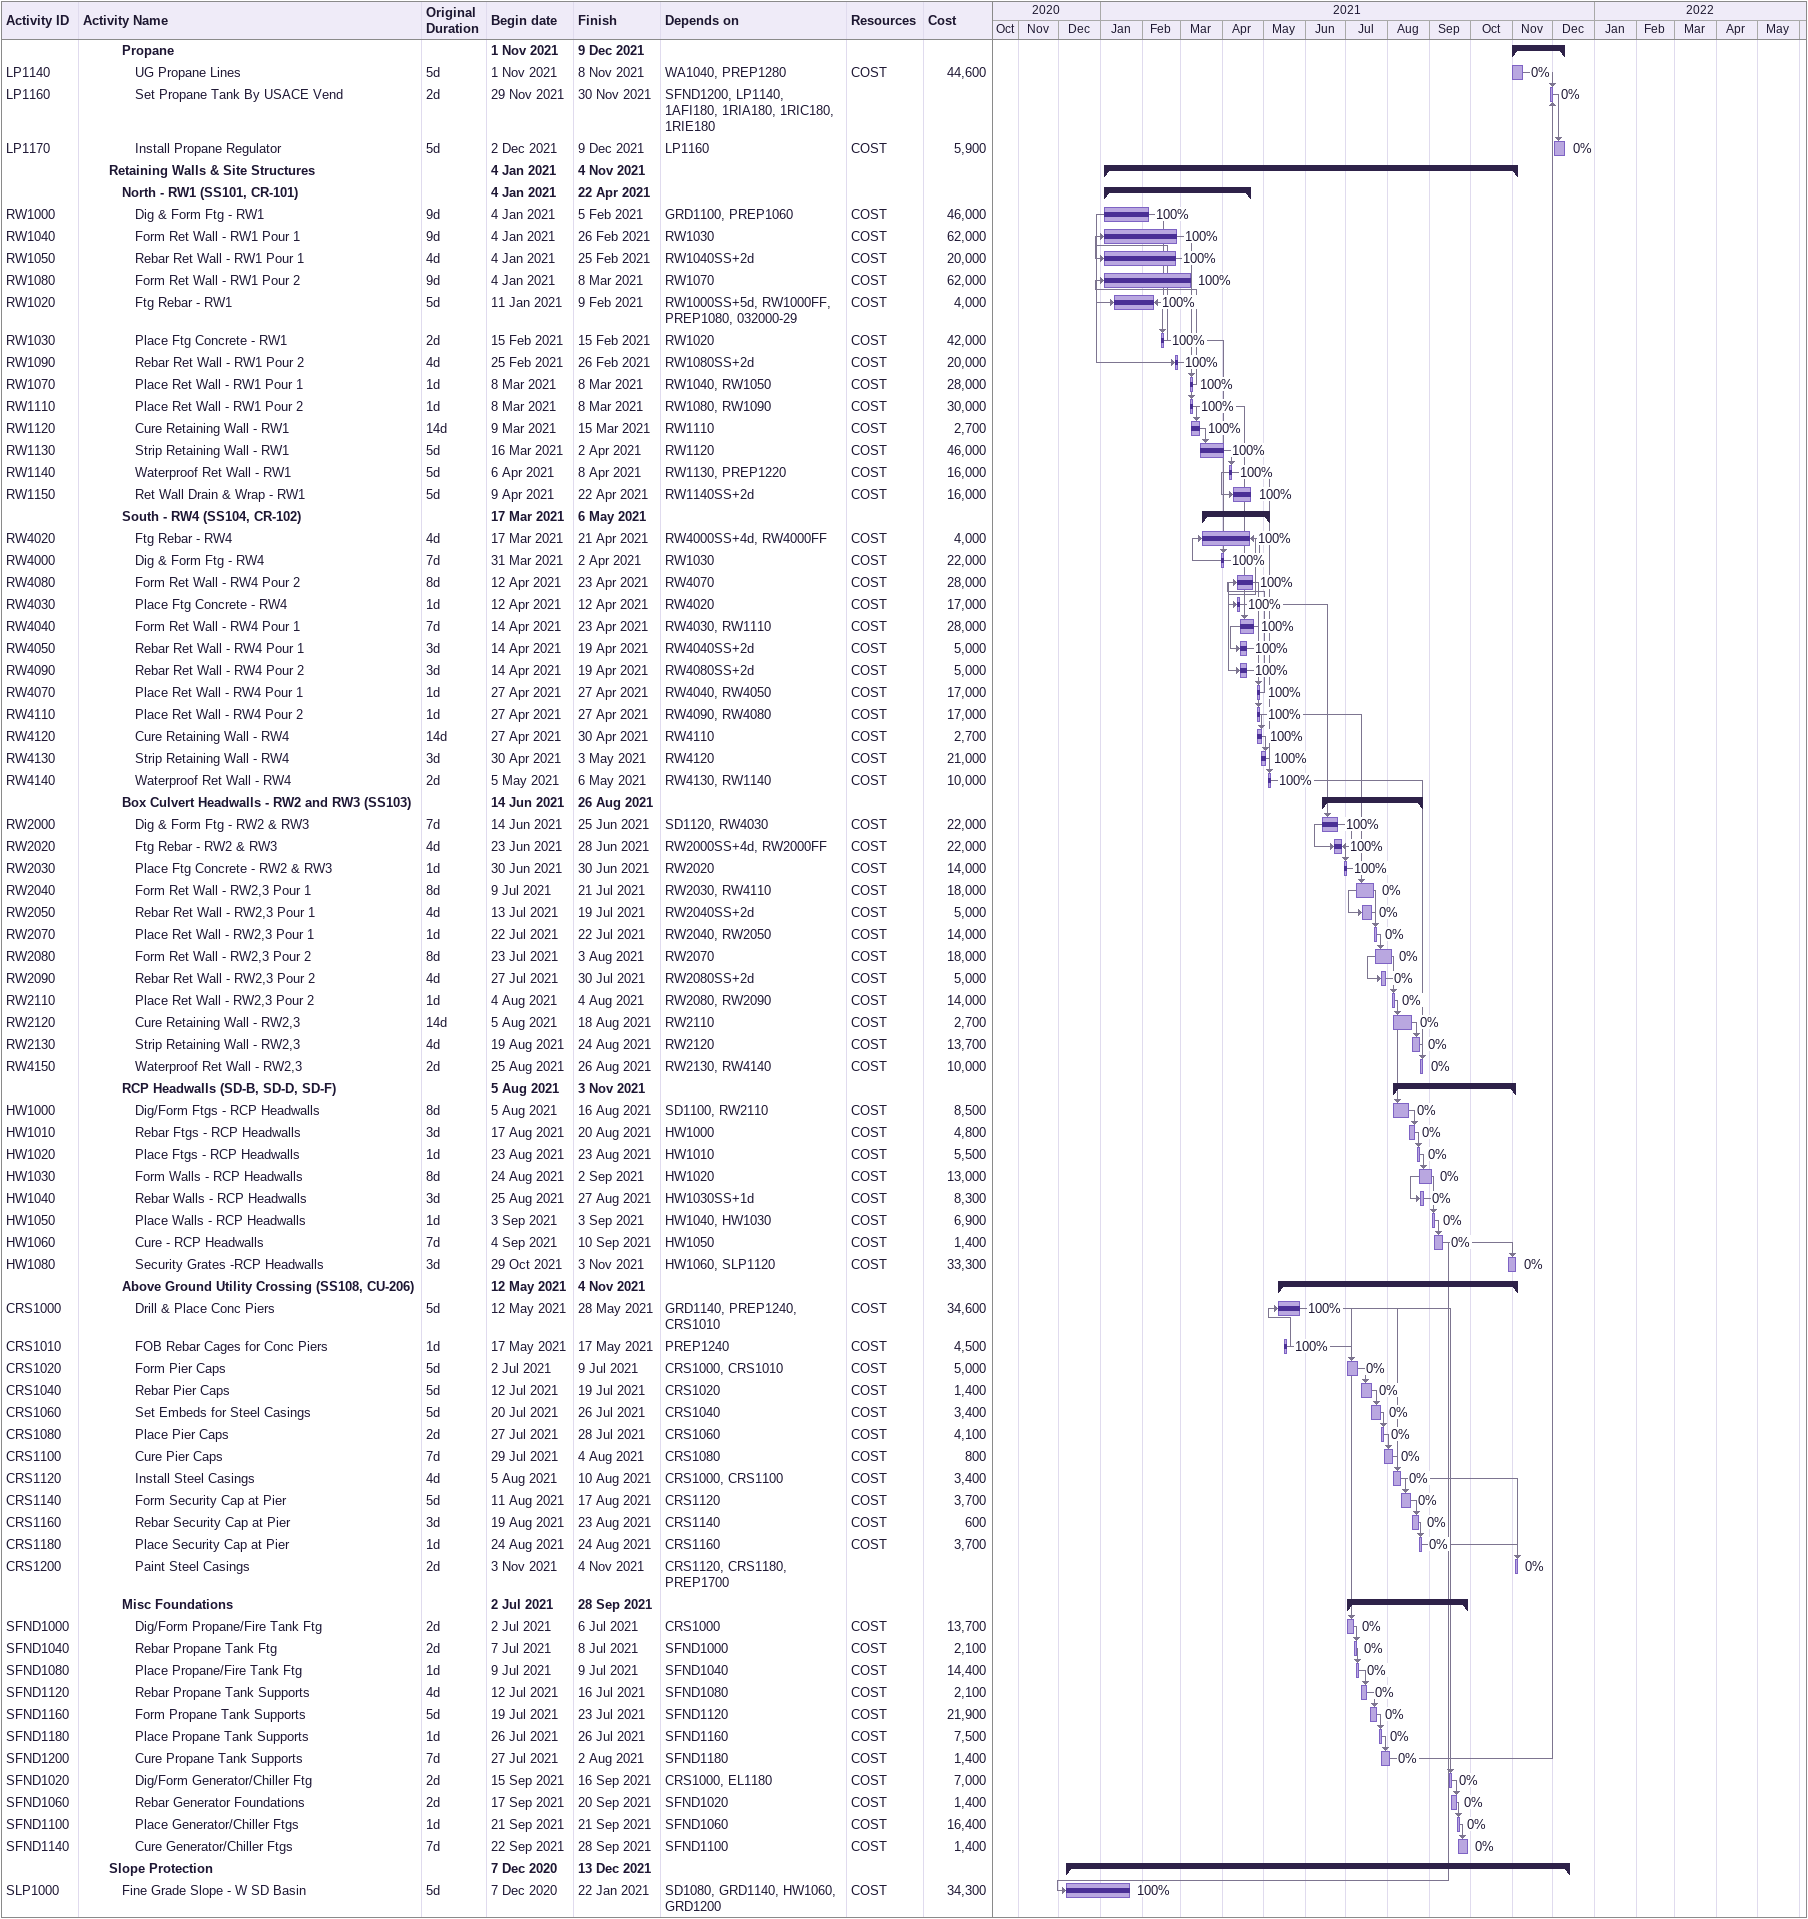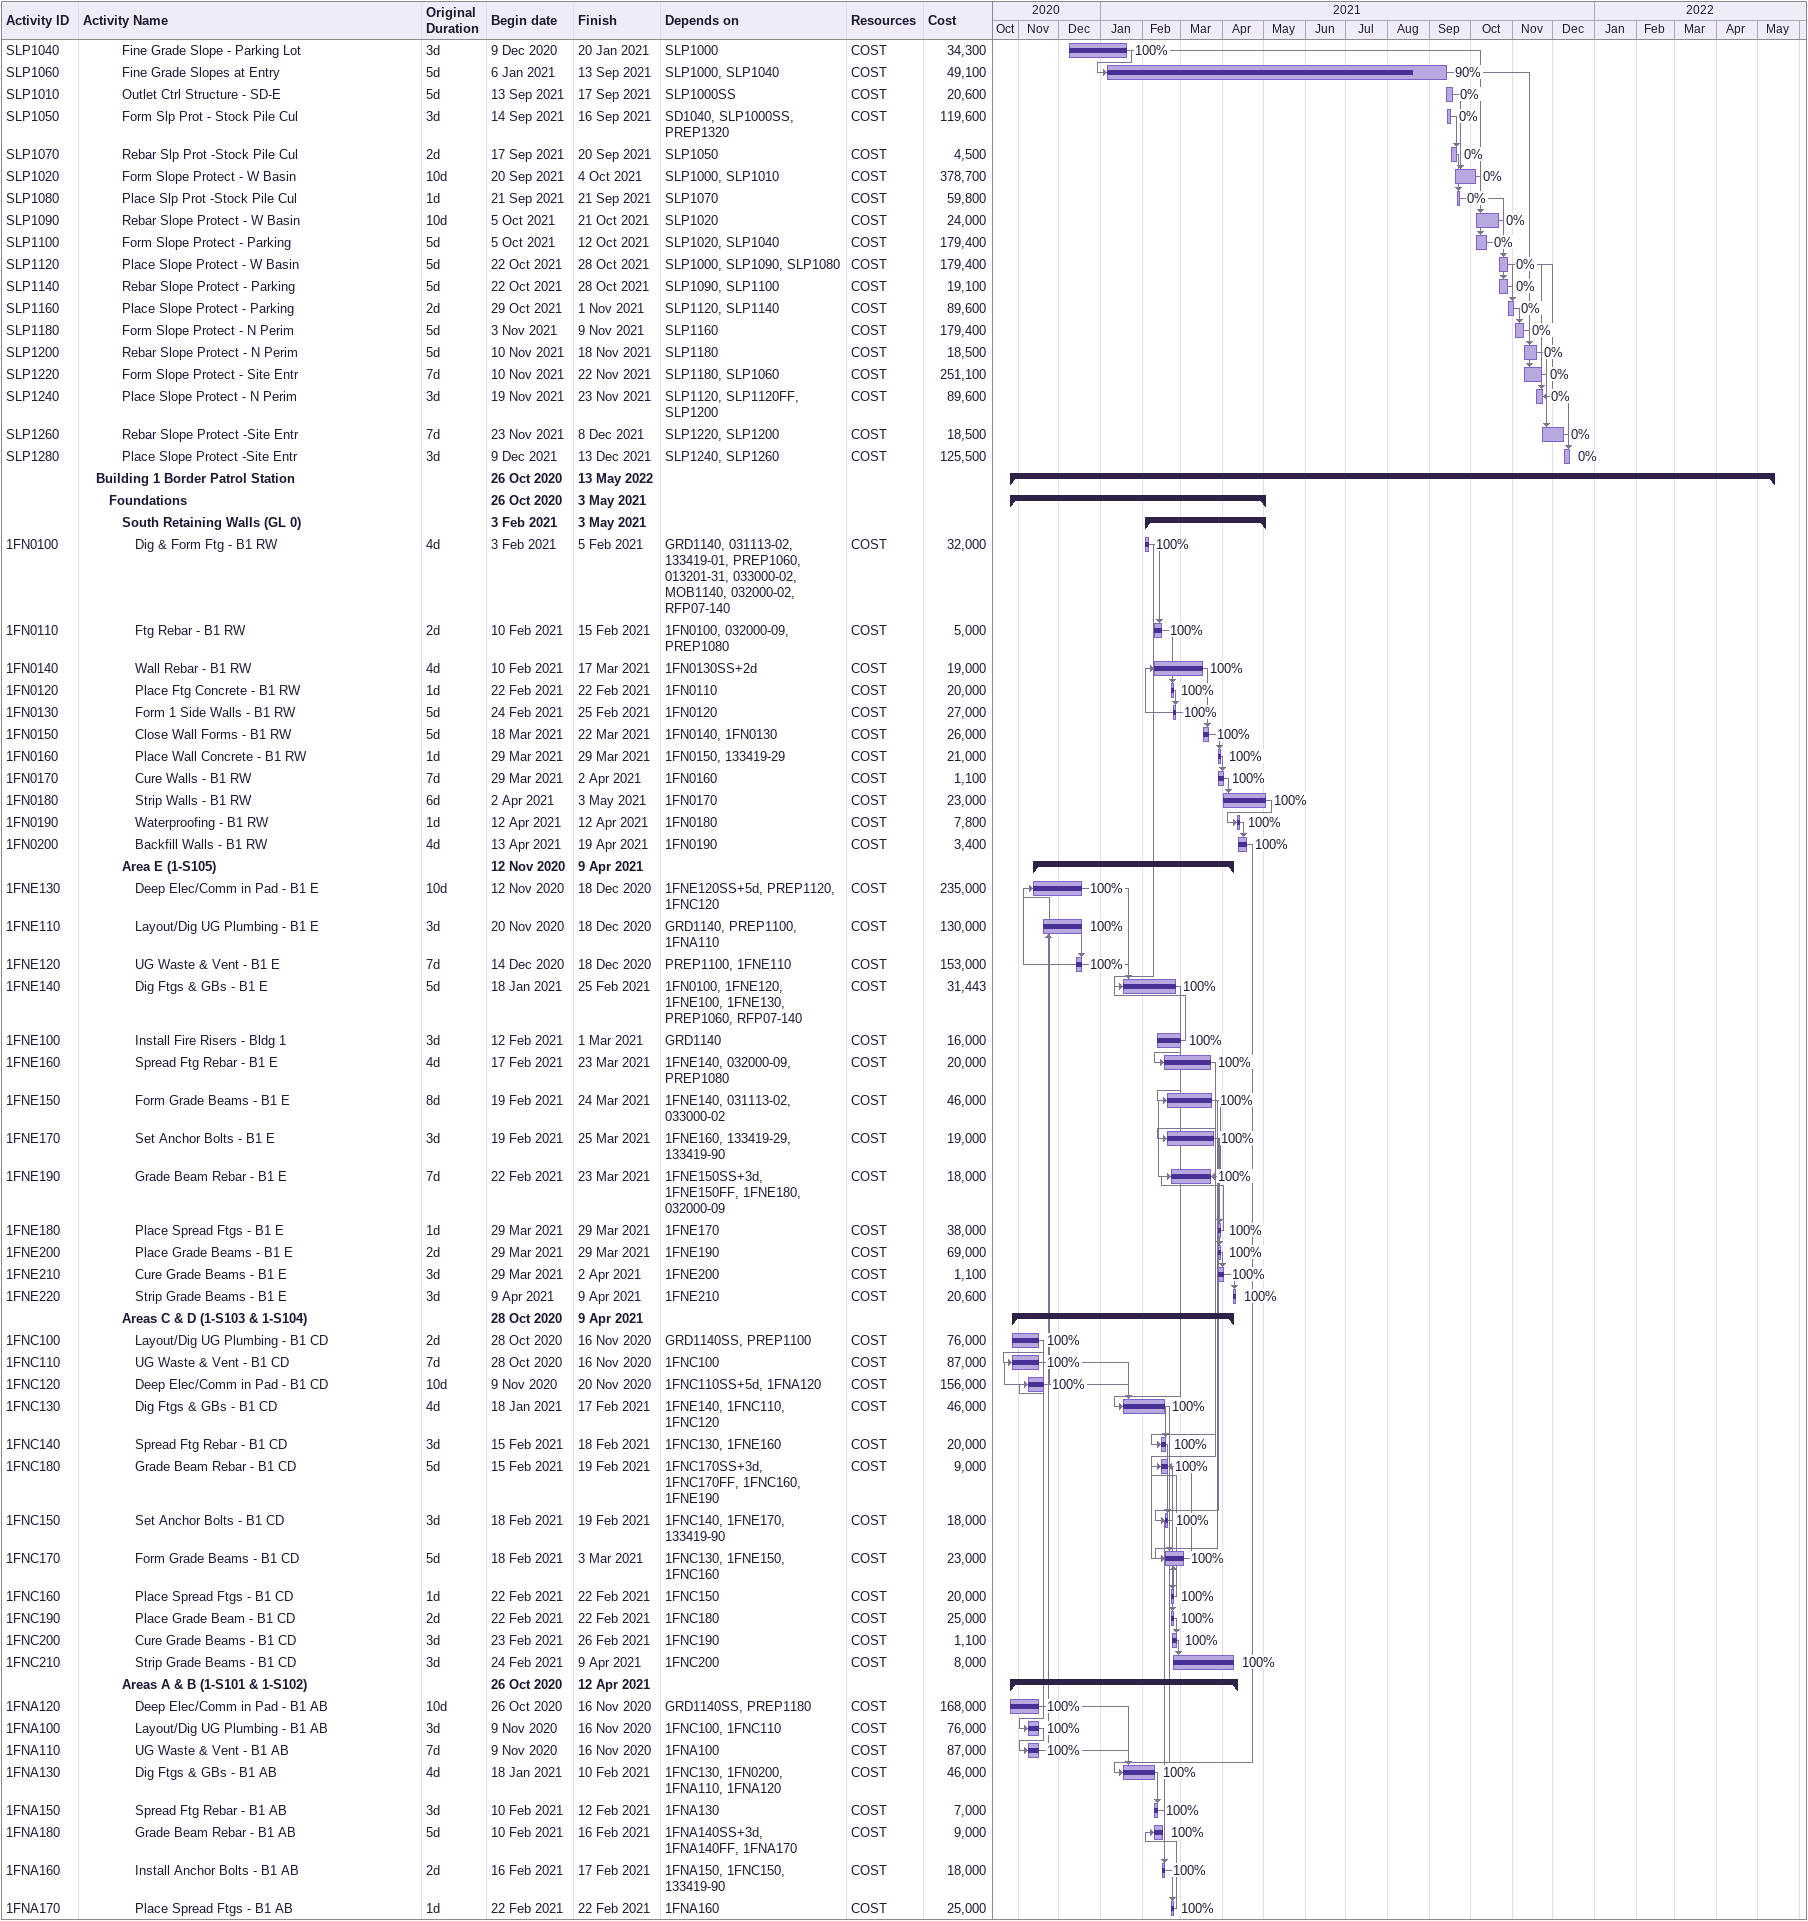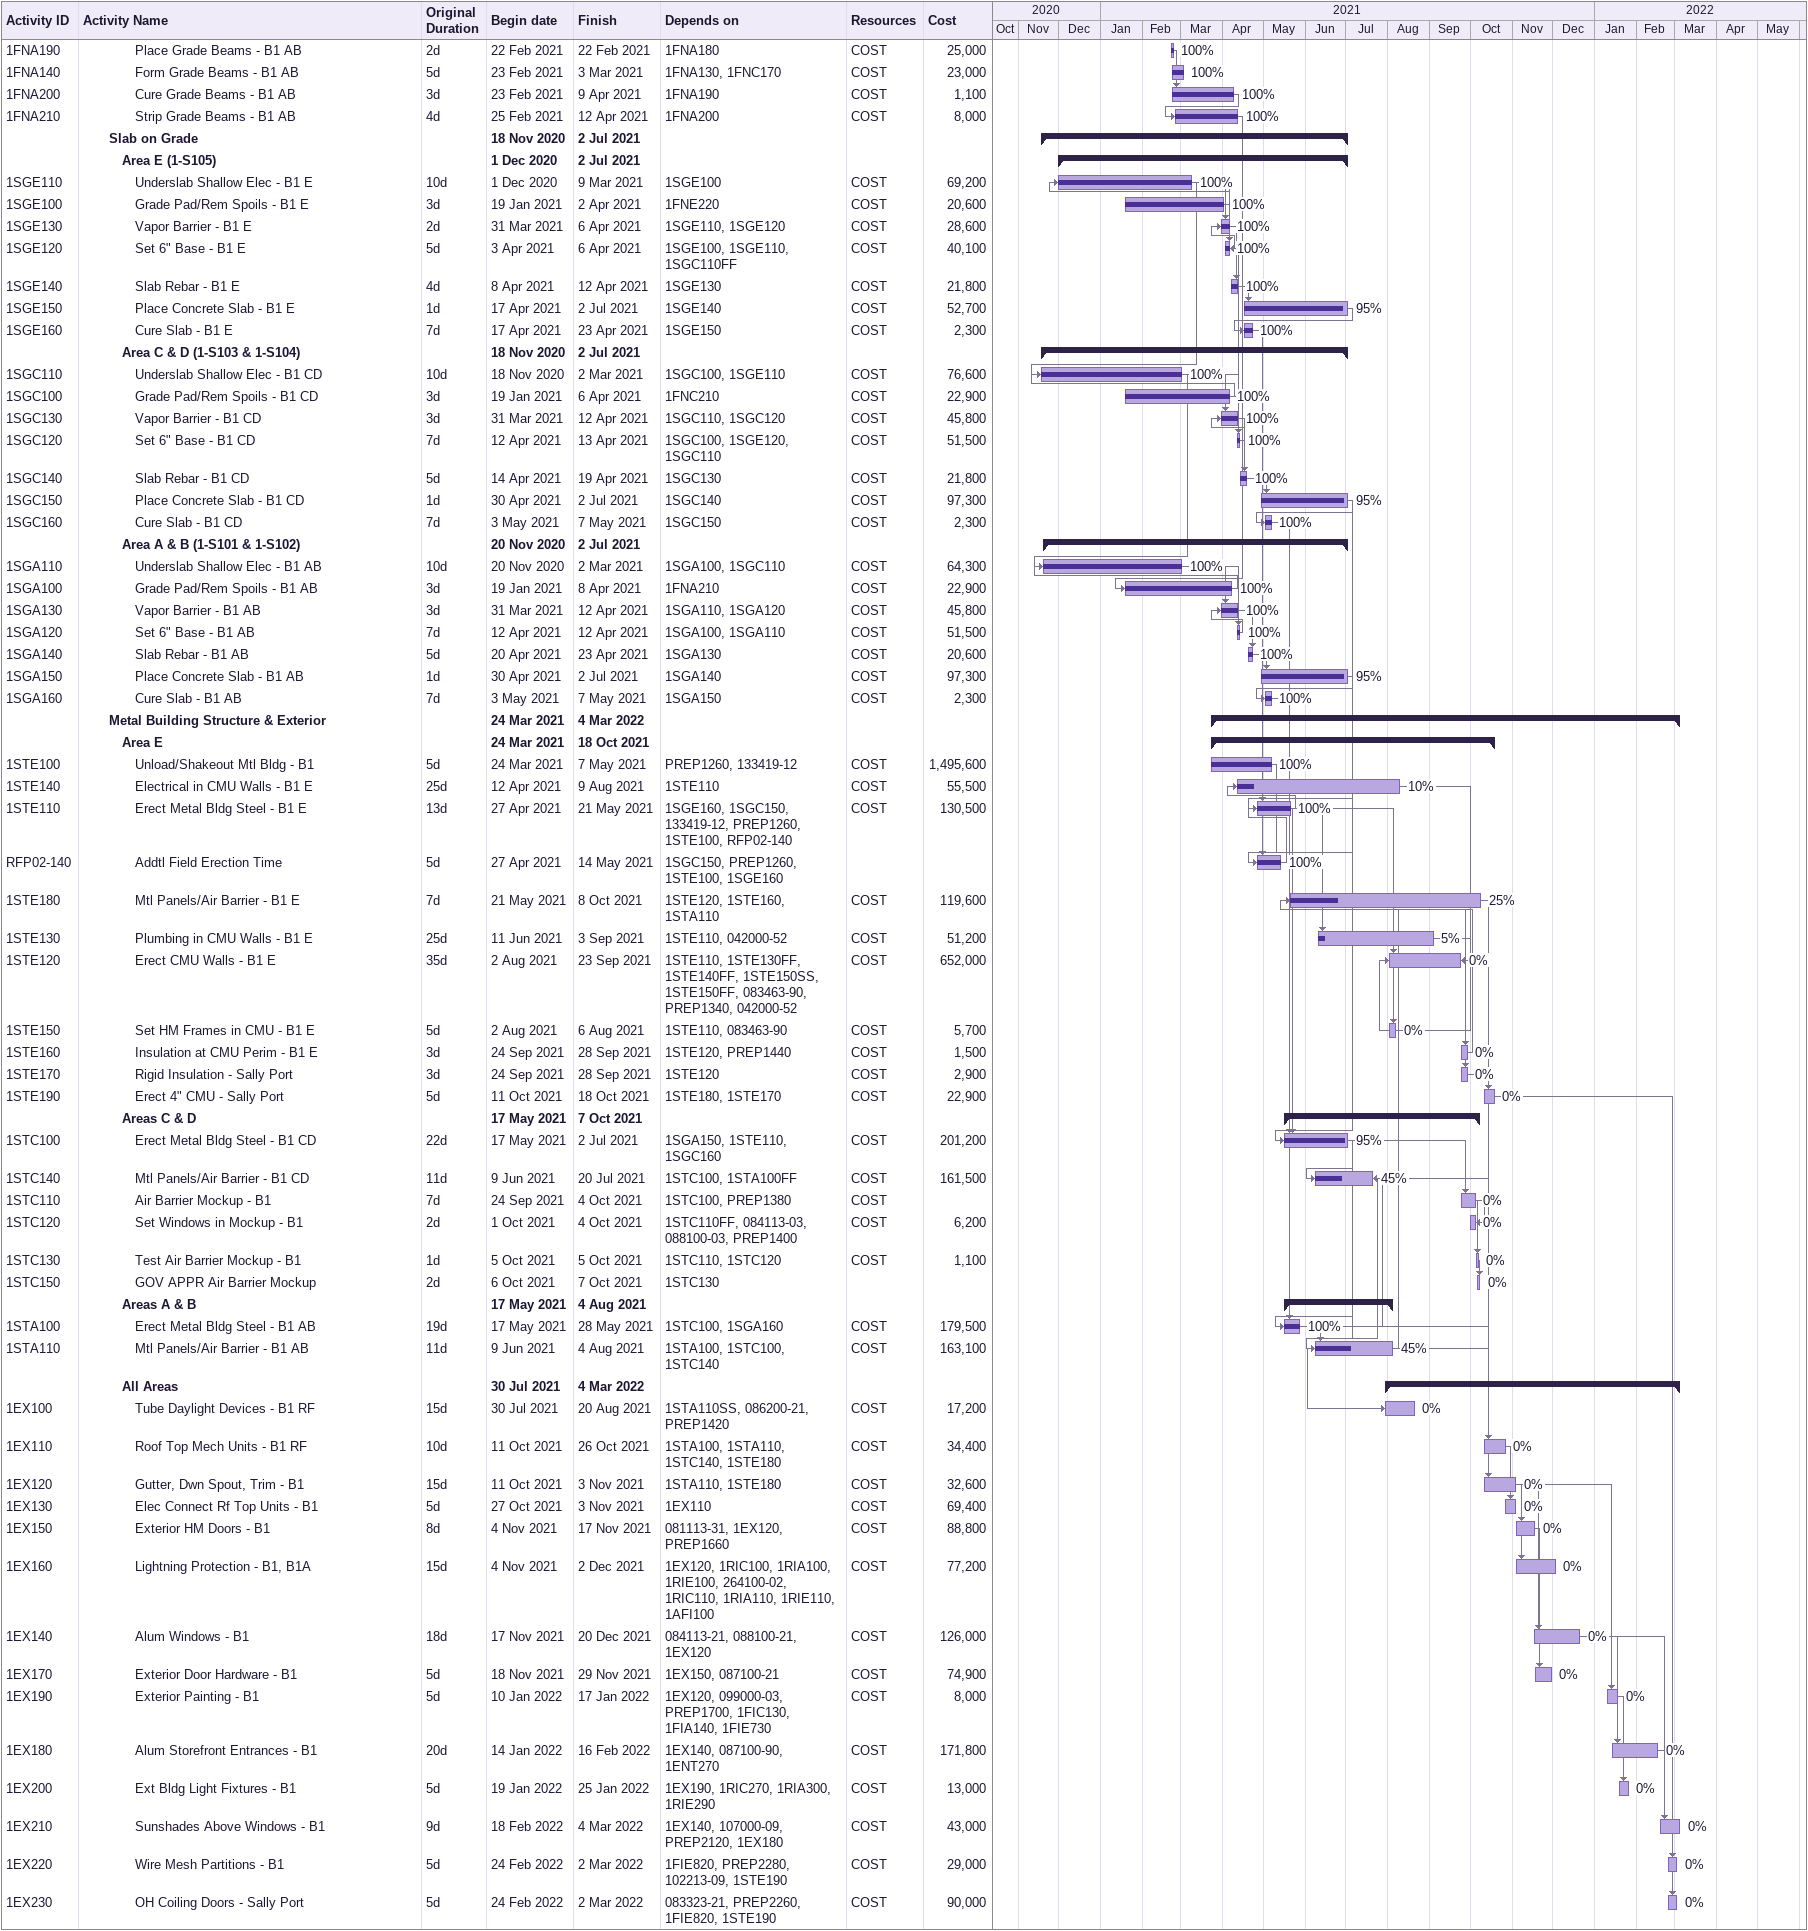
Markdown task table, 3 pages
| ID | Level | Task | Original duration | Start | Finish | Predecessors | Resources | % complete | Cost |
|---|---|---|---|---|---|---|---|---|---|
|  | 4 | **Propane** |  | 2021-11-01 | 2021-12-09 |  |  |  |  |
| LP1140 | 5 | UG Propane Lines | 5d | 2021-11-01 | 2021-11-08 | WA1040, PREP1280 | COST | 0 | 44600 |
| LP1160 | 5 | Set Propane Tank By USACE Vend | 2d | 2021-11-29 | 2021-11-30 | SFND1200, LP1140, 1AFI180, 1RIA180, 1RIC180, 1RIE180 |  | 0 |  |
| LP1170 | 5 | Install Propane Regulator | 5d | 2021-12-02 | 2021-12-09 | LP1160 | COST | 0 | 5900 |
|  | 3 | **Retaining Walls & Site Structures** |  | 2021-01-04 | 2021-11-04 |  |  |  |  |
|  | 4 | **North - RW1 (SS101, CR-101)** |  | 2021-01-04 | 2021-04-22 |  |  |  |  |
| RW1000 | 5 | Dig & Form Ftg - RW1 | 9d | 2021-01-04 | 2021-02-05 | GRD1100, PREP1060 | COST | 100 | 46000 |
| RW1040 | 5 | Form Ret Wall - RW1 Pour 1 | 9d | 2021-01-04 | 2021-02-26 | RW1030 | COST | 100 | 62000 |
| RW1050 | 5 | Rebar Ret Wall - RW1 Pour 1 | 4d | 2021-01-04 | 2021-02-25 | RW1040SS+2d | COST | 100 | 20000 |
| RW1080 | 5 | Form Ret Wall - RW1 Pour 2 | 9d | 2021-01-04 | 2021-03-08 | RW1070 | COST | 100 | 62000 |
| RW1020 | 5 | Ftg Rebar - RW1 | 5d | 2021-01-11 | 2021-02-09 | RW1000SS+5d, RW1000FF, PREP1080, 032000-29 | COST | 100 | 4000 |
| RW1030 | 5 | Place Ftg Concrete - RW1 | 2d | 2021-02-15 | 2021-02-15 | RW1020 | COST | 100 | 42000 |
| RW1090 | 5 | Rebar Ret Wall - RW1 Pour 2 | 4d | 2021-02-25 | 2021-02-26 | RW1080SS+2d | COST | 100 | 20000 |
| RW1070 | 5 | Place Ret Wall - RW1 Pour 1 | 1d | 2021-03-08 | 2021-03-08 | RW1040, RW1050 | COST | 100 | 28000 |
| RW1110 | 5 | Place Ret Wall - RW1 Pour 2 | 1d | 2021-03-08 | 2021-03-08 | RW1080, RW1090 | COST | 100 | 30000 |
| RW1120 | 5 | Cure Retaining Wall - RW1 | 14d | 2021-03-09 | 2021-03-15 | RW1110 | COST | 100 | 2700 |
| RW1130 | 5 | Strip Retaining Wall - RW1 | 5d | 2021-03-16 | 2021-04-02 | RW1120 | COST | 100 | 46000 |
| RW1140 | 5 | Waterproof Ret Wall - RW1 | 5d | 2021-04-06 | 2021-04-08 | RW1130, PREP1220 | COST | 100 | 16000 |
| RW1150 | 5 | Ret Wall Drain & Wrap - RW1 | 5d | 2021-04-09 | 2021-04-22 | RW1140SS+2d | COST | 100 | 16000 |
|  | 4 | **South - RW4 (SS104, CR-102)** |  | 2021-03-17 | 2021-05-06 |  |  |  |  |
| RW4020 | 5 | Ftg Rebar - RW4 | 4d | 2021-03-17 | 2021-04-21 | RW4000SS+4d, RW4000FF | COST | 100 | 4000 |
| RW4000 | 5 | Dig & Form Ftg - RW4 | 7d | 2021-03-31 | 2021-04-02 | RW1030 | COST | 100 | 22000 |
| RW4080 | 5 | Form Ret Wall - RW4 Pour 2 | 8d | 2021-04-12 | 2021-04-23 | RW4070 | COST | 100 | 28000 |
| RW4030 | 5 | Place Ftg Concrete - RW4 | 1d | 2021-04-12 | 2021-04-12 | RW4020 | COST | 100 | 17000 |
| RW4040 | 5 | Form Ret Wall - RW4 Pour 1 | 7d | 2021-04-14 | 2021-04-23 | RW4030, RW1110 | COST | 100 | 28000 |
| RW4050 | 5 | Rebar Ret Wall - RW4 Pour 1 | 3d | 2021-04-14 | 2021-04-19 | RW4040SS+2d | COST | 100 | 5000 |
| RW4090 | 5 | Rebar Ret Wall - RW4 Pour 2 | 3d | 2021-04-14 | 2021-04-19 | RW4080SS+2d | COST | 100 | 5000 |
| RW4070 | 5 | Place Ret Wall - RW4 Pour 1 | 1d | 2021-04-27 | 2021-04-27 | RW4040, RW4050 | COST | 100 | 17000 |
| RW4110 | 5 | Place Ret Wall - RW4 Pour 2 | 1d | 2021-04-27 | 2021-04-27 | RW4090, RW4080 | COST | 100 | 17000 |
| RW4120 | 5 | Cure Retaining Wall - RW4 | 14d | 2021-04-27 | 2021-04-30 | RW4110 | COST | 100 | 2700 |
| RW4130 | 5 | Strip Retaining Wall - RW4 | 3d | 2021-04-30 | 2021-05-03 | RW4120 | COST | 100 | 21000 |
| RW4140 | 5 | Waterproof Ret Wall - RW4 | 2d | 2021-05-05 | 2021-05-06 | RW4130, RW1140 | COST | 100 | 10000 |
|  | 4 | **Box Culvert Headwalls - RW2 and RW3 (SS103)** |  | 2021-06-14 | 2021-08-26 |  |  |  |  |
| RW2000 | 5 | Dig & Form Ftg - RW2 & RW3 | 7d | 2021-06-14 | 2021-06-25 | SD1120, RW4030 | COST | 100 | 22000 |
| RW2020 | 5 | Ftg Rebar - RW2 & RW3 | 4d | 2021-06-23 | 2021-06-28 | RW2000SS+4d, RW2000FF | COST | 100 | 22000 |
| RW2030 | 5 | Place Ftg Concrete - RW2 & RW3 | 1d | 2021-06-30 | 2021-06-30 | RW2020 | COST | 100 | 14000 |
| RW2040 | 5 | Form Ret Wall - RW2,3 Pour 1 | 8d | 2021-07-09 | 2021-07-21 | RW2030, RW4110 | COST | 0 | 18000 |
| RW2050 | 5 | Rebar Ret Wall - RW2,3 Pour 1 | 4d | 2021-07-13 | 2021-07-19 | RW2040SS+2d | COST | 0 | 5000 |
| RW2070 | 5 | Place Ret Wall - RW2,3 Pour 1 | 1d | 2021-07-22 | 2021-07-22 | RW2040, RW2050 | COST | 0 | 14000 |
| RW2080 | 5 | Form Ret Wall - RW2,3 Pour 2 | 8d | 2021-07-23 | 2021-08-03 | RW2070 | COST | 0 | 18000 |
| RW2090 | 5 | Rebar Ret Wall - RW2,3 Pour 2 | 4d | 2021-07-27 | 2021-07-30 | RW2080SS+2d | COST | 0 | 5000 |
| RW2110 | 5 | Place Ret Wall - RW2,3 Pour 2 | 1d | 2021-08-04 | 2021-08-04 | RW2080, RW2090 | COST | 0 | 14000 |
| RW2120 | 5 | Cure Retaining Wall - RW2,3 | 14d | 2021-08-05 | 2021-08-18 | RW2110 | COST | 0 | 2700 |
| RW2130 | 5 | Strip Retaining Wall - RW2,3 | 4d | 2021-08-19 | 2021-08-24 | RW2120 | COST | 0 | 13700 |
| RW4150 | 5 | Waterproof Ret Wall - RW2,3 | 2d | 2021-08-25 | 2021-08-26 | RW2130, RW4140 | COST | 0 | 10000 |
|  | 4 | **RCP Headwalls (SD-B, SD-D, SD-F)** |  | 2021-08-05 | 2021-11-03 |  |  |  |  |
| HW1000 | 5 | Dig/Form Ftgs - RCP Headwalls | 8d | 2021-08-05 | 2021-08-16 | SD1100, RW2110 | COST | 0 | 8500 |
| HW1010 | 5 | Rebar Ftgs - RCP Headwalls | 3d | 2021-08-17 | 2021-08-20 | HW1000 | COST | 0 | 4800 |
| HW1020 | 5 | Place Ftgs - RCP Headwalls | 1d | 2021-08-23 | 2021-08-23 | HW1010 | COST | 0 | 5500 |
| HW1030 | 5 | Form Walls - RCP Headwalls | 8d | 2021-08-24 | 2021-09-02 | HW1020 | COST | 0 | 13000 |
| HW1040 | 5 | Rebar Walls - RCP Headwalls | 3d | 2021-08-25 | 2021-08-27 | HW1030SS+1d | COST | 0 | 8300 |
| HW1050 | 5 | Place Walls - RCP Headwalls | 1d | 2021-09-03 | 2021-09-03 | HW1040, HW1030 | COST | 0 | 6900 |
| HW1060 | 5 | Cure - RCP Headwalls | 7d | 2021-09-04 | 2021-09-10 | HW1050 | COST | 0 | 1400 |
| HW1080 | 5 | Security Grates -RCP Headwalls | 3d | 2021-10-29 | 2021-11-03 | HW1060, SLP1120 | COST | 0 | 33300 |
|  | 4 | **Above Ground Utility Crossing (SS108, CU-206)** |  | 2021-05-12 | 2021-11-04 |  |  |  |  |
| CRS1000 | 5 | Drill & Place Conc Piers | 5d | 2021-05-12 | 2021-05-28 | GRD1140, PREP1240, CRS1010 | COST | 100 | 34600 |
| CRS1010 | 5 | FOB Rebar Cages for Conc Piers | 1d | 2021-05-17 | 2021-05-17 | PREP1240 | COST | 100 | 4500 |
| CRS1020 | 5 | Form Pier Caps | 5d | 2021-07-02 | 2021-07-09 | CRS1000, CRS1010 | COST | 0 | 5000 |
| CRS1040 | 5 | Rebar Pier Caps | 5d | 2021-07-12 | 2021-07-19 | CRS1020 | COST | 0 | 1400 |
| CRS1060 | 5 | Set Embeds for Steel Casings | 5d | 2021-07-20 | 2021-07-26 | CRS1040 | COST | 0 | 3400 |
| CRS1080 | 5 | Place Pier Caps | 2d | 2021-07-27 | 2021-07-28 | CRS1060 | COST | 0 | 4100 |
| CRS1100 | 5 | Cure Pier Caps | 7d | 2021-07-29 | 2021-08-04 | CRS1080 | COST | 0 | 800 |
| CRS1120 | 5 | Install Steel Casings | 4d | 2021-08-05 | 2021-08-10 | CRS1000, CRS1100 | COST | 0 | 3400 |
| CRS1140 | 5 | Form Security Cap at Pier | 5d | 2021-08-11 | 2021-08-17 | CRS1120 | COST | 0 | 3700 |
| CRS1160 | 5 | Rebar Security Cap at Pier | 3d | 2021-08-19 | 2021-08-23 | CRS1140 | COST | 0 | 600 |
| CRS1180 | 5 | Place Security Cap at Pier | 1d | 2021-08-24 | 2021-08-24 | CRS1160 | COST | 0 | 3700 |
| CRS1200 | 5 | Paint Steel Casings | 2d | 2021-11-03 | 2021-11-04 | CRS1120, CRS1180, PREP1700 |  | 0 |  |
|  | 4 | **Misc Foundations** |  | 2021-07-02 | 2021-09-28 |  |  |  |  |
| SFND1000 | 5 | Dig/Form Propane/Fire Tank Ftg | 2d | 2021-07-02 | 2021-07-06 | CRS1000 | COST | 0 | 13700 |
| SFND1040 | 5 | Rebar Propane Tank Ftg | 2d | 2021-07-07 | 2021-07-08 | SFND1000 | COST | 0 | 2100 |
| SFND1080 | 5 | Place Propane/Fire Tank Ftg | 1d | 2021-07-09 | 2021-07-09 | SFND1040 | COST | 0 | 14400 |
| SFND1120 | 5 | Rebar Propane Tank Supports | 4d | 2021-07-12 | 2021-07-16 | SFND1080 | COST | 0 | 2100 |
| SFND1160 | 5 | Form Propane Tank Supports | 5d | 2021-07-19 | 2021-07-23 | SFND1120 | COST | 0 | 21900 |
| SFND1180 | 5 | Place Propane Tank Supports | 1d | 2021-07-26 | 2021-07-26 | SFND1160 | COST | 0 | 7500 |
| SFND1200 | 5 | Cure Propane Tank Supports | 7d | 2021-07-27 | 2021-08-02 | SFND1180 | COST | 0 | 1400 |
| SFND1020 | 5 | Dig/Form Generator/Chiller Ftg | 2d | 2021-09-15 | 2021-09-16 | CRS1000, EL1180 | COST | 0 | 7000 |
| SFND1060 | 5 | Rebar Generator Foundations | 2d | 2021-09-17 | 2021-09-20 | SFND1020 | COST | 0 | 1400 |
| SFND1100 | 5 | Place Generator/Chiller Ftgs | 1d | 2021-09-21 | 2021-09-21 | SFND1060 | COST | 0 | 16400 |
| SFND1140 | 5 | Cure Generator/Chiller Ftgs | 7d | 2021-09-22 | 2021-09-28 | SFND1100 | COST | 0 | 1400 |
|  | 3 | **Slope Protection** |  | 2020-12-07 | 2021-12-13 |  |  |  |  |
| SLP1000 | 4 | Fine Grade Slope - W SD Basin | 5d | 2020-12-07 | 2021-01-22 | SD1080, GRD1140, HW1060, GRD1200 | COST | 100 | 34300 |
| SLP1040 | 4 | Fine Grade Slope - Parking Lot | 3d | 2020-12-09 | 2021-01-20 | SLP1000 | COST | 100 | 34300 |
| SLP1060 | 4 | Fine Grade Slopes at Entry | 5d | 2021-01-06 | 2021-09-13 | SLP1000, SLP1040 | COST | 90 | 49100 |
| SLP1010 | 4 | Outlet Ctrl Structure - SD-E | 5d | 2021-09-13 | 2021-09-17 | SLP1000SS | COST | 0 | 20600 |
| SLP1050 | 4 | Form Slp Prot - Stock Pile Cul | 3d | 2021-09-14 | 2021-09-16 | SD1040, SLP1000SS, PREP1320 | COST | 0 | 119600 |
| SLP1070 | 4 | Rebar Slp Prot -Stock Pile Cul | 2d | 2021-09-17 | 2021-09-20 | SLP1050 | COST | 0 | 4500 |
| SLP1020 | 4 | Form Slope Protect - W Basin | 10d | 2021-09-20 | 2021-10-04 | SLP1000, SLP1010 | COST | 0 | 378700 |
| SLP1080 | 4 | Place Slp Prot -Stock Pile Cul | 1d | 2021-09-21 | 2021-09-21 | SLP1070 | COST | 0 | 59800 |
| SLP1090 | 4 | Rebar Slope Protect - W Basin | 10d | 2021-10-05 | 2021-10-21 | SLP1020 | COST | 0 | 24000 |
| SLP1100 | 4 | Form Slope Protect - Parking | 5d | 2021-10-05 | 2021-10-12 | SLP1020, SLP1040 | COST | 0 | 179400 |
| SLP1120 | 4 | Place Slope Protect - W Basin | 5d | 2021-10-22 | 2021-10-28 | SLP1000, SLP1090, SLP1080 | COST | 0 | 179400 |
| SLP1140 | 4 | Rebar Slope Protect - Parking | 5d | 2021-10-22 | 2021-10-28 | SLP1090, SLP1100 | COST | 0 | 19100 |
| SLP1160 | 4 | Place Slope Protect - Parking | 2d | 2021-10-29 | 2021-11-01 | SLP1120, SLP1140 | COST | 0 | 89600 |
| SLP1180 | 4 | Form Slope Protect - N Perim | 5d | 2021-11-03 | 2021-11-09 | SLP1160 | COST | 0 | 179400 |
| SLP1200 | 4 | Rebar Slope Protect - N Perim | 5d | 2021-11-10 | 2021-11-18 | SLP1180 | COST | 0 | 18500 |
| SLP1220 | 4 | Form Slope Protect - Site Entr | 7d | 2021-11-10 | 2021-11-22 | SLP1180, SLP1060 | COST | 0 | 251100 |
| SLP1240 | 4 | Place Slope Protect - N Perim | 3d | 2021-11-19 | 2021-11-23 | SLP1120, SLP1120FF, SLP1200 | COST | 0 | 89600 |
| SLP1260 | 4 | Rebar Slope Protect -Site Entr | 7d | 2021-11-23 | 2021-12-08 | SLP1220, SLP1200 | COST | 0 | 18500 |
| SLP1280 | 4 | Place Slope Protect -Site Entr | 3d | 2021-12-09 | 2021-12-13 | SLP1240, SLP1260 | COST | 0 | 125500 |
|  | 2 | **Building 1 Border Patrol Station** |  | 2020-10-26 | 2022-05-13 |  |  |  |  |
|  | 3 | **Foundations** |  | 2020-10-26 | 2021-05-03 |  |  |  |  |
|  | 4 | **South Retaining Walls (GL 0)** |  | 2021-02-03 | 2021-05-03 |  |  |  |  |
| 1FN0100 | 5 | Dig & Form Ftg - B1 RW | 4d | 2021-02-03 | 2021-02-05 | GRD1140, 031113-02, 133419-01, PREP1060, 013201-31, 033000-02, MOB1140, 032000-02, RFP07-140 | COST | 100 | 32000 |
| 1FN0110 | 5 | Ftg Rebar - B1 RW | 2d | 2021-02-10 | 2021-02-15 | 1FN0100, 032000-09, PREP1080 | COST | 100 | 5000 |
| 1FN0140 | 5 | Wall Rebar - B1 RW | 4d | 2021-02-10 | 2021-03-17 | 1FN0130SS+2d | COST | 100 | 19000 |
| 1FN0120 | 5 | Place Ftg Concrete - B1 RW | 1d | 2021-02-22 | 2021-02-22 | 1FN0110 | COST | 100 | 20000 |
| 1FN0130 | 5 | Form 1 Side Walls - B1 RW | 5d | 2021-02-24 | 2021-02-25 | 1FN0120 | COST | 100 | 27000 |
| 1FN0150 | 5 | Close Wall Forms - B1 RW | 5d | 2021-03-18 | 2021-03-22 | 1FN0140, 1FN0130 | COST | 100 | 26000 |
| 1FN0160 | 5 | Place Wall Concrete - B1 RW | 1d | 2021-03-29 | 2021-03-29 | 1FN0150, 133419-29 | COST | 100 | 21000 |
| 1FN0170 | 5 | Cure Walls - B1 RW | 7d | 2021-03-29 | 2021-04-02 | 1FN0160 | COST | 100 | 1100 |
| 1FN0180 | 5 | Strip Walls - B1 RW | 6d | 2021-04-02 | 2021-05-03 | 1FN0170 | COST | 100 | 23000 |
| 1FN0190 | 5 | Waterproofing - B1 RW | 1d | 2021-04-12 | 2021-04-12 | 1FN0180 | COST | 100 | 7800 |
| 1FN0200 | 5 | Backfill Walls - B1 RW | 4d | 2021-04-13 | 2021-04-19 | 1FN0190 | COST | 100 | 3400 |
|  | 4 | **Area E (1-S105)** |  | 2020-11-12 | 2021-04-09 |  |  |  |  |
| 1FNE130 | 5 | Deep Elec/Comm in Pad - B1 E | 10d | 2020-11-12 | 2020-12-18 | 1FNE120SS+5d, PREP1120, 1FNC120 | COST | 100 | 235000 |
| 1FNE110 | 5 | Layout/Dig UG Plumbing - B1 E | 3d | 2020-11-20 | 2020-12-18 | GRD1140, PREP1100, 1FNA110 | COST | 100 | 130000 |
| 1FNE120 | 5 | UG Waste & Vent - B1 E | 7d | 2020-12-14 | 2020-12-18 | PREP1100, 1FNE110 | COST | 100 | 153000 |
| 1FNE140 | 5 | Dig Ftgs & GBs - B1 E | 5d | 2021-01-18 | 2021-02-25 | 1FN0100, 1FNE120, 1FNE100, 1FNE130, PREP1060, RFP07-140 | COST | 100 | 31443 |
| 1FNE100 | 5 | Install Fire Risers - Bldg 1 | 3d | 2021-02-12 | 2021-03-01 | GRD1140 | COST | 100 | 16000 |
| 1FNE160 | 5 | Spread Ftg Rebar - B1 E | 4d | 2021-02-17 | 2021-03-23 | 1FNE140, 032000-09, PREP1080 | COST | 100 | 20000 |
| 1FNE150 | 5 | Form Grade Beams - B1 E | 8d | 2021-02-19 | 2021-03-24 | 1FNE140, 031113-02, 033000-02 | COST | 100 | 46000 |
| 1FNE170 | 5 | Set Anchor Bolts - B1 E | 3d | 2021-02-19 | 2021-03-25 | 1FNE160, 133419-29, 133419-90 | COST | 100 | 19000 |
| 1FNE190 | 5 | Grade Beam Rebar - B1 E | 7d | 2021-02-22 | 2021-03-23 | 1FNE150SS+3d, 1FNE150FF, 1FNE180, 032000-09 | COST | 100 | 18000 |
| 1FNE180 | 5 | Place Spread Ftgs - B1 E | 1d | 2021-03-29 | 2021-03-29 | 1FNE170 | COST | 100 | 38000 |
| 1FNE200 | 5 | Place Grade Beams - B1 E | 2d | 2021-03-29 | 2021-03-29 | 1FNE190 | COST | 100 | 69000 |
| 1FNE210 | 5 | Cure Grade Beams - B1 E | 3d | 2021-03-29 | 2021-04-02 | 1FNE200 | COST | 100 | 1100 |
| 1FNE220 | 5 | Strip Grade Beams - B1 E | 3d | 2021-04-09 | 2021-04-09 | 1FNE210 | COST | 100 | 20600 |
|  | 4 | **Areas C & D (1-S103 & 1-S104)** |  | 2020-10-28 | 2021-04-09 |  |  |  |  |
| 1FNC100 | 5 | Layout/Dig UG Plumbing - B1 CD | 2d | 2020-10-28 | 2020-11-16 | GRD1140SS, PREP1100 | COST | 100 | 76000 |
| 1FNC110 | 5 | UG Waste & Vent - B1 CD | 7d | 2020-10-28 | 2020-11-16 | 1FNC100 | COST | 100 | 87000 |
| 1FNC120 | 5 | Deep Elec/Comm in Pad - B1 CD | 10d | 2020-11-09 | 2020-11-20 | 1FNC110SS+5d, 1FNA120 | COST | 100 | 156000 |
| 1FNC130 | 5 | Dig Ftgs & GBs - B1 CD | 4d | 2021-01-18 | 2021-02-17 | 1FNE140, 1FNC110, 1FNC120 | COST | 100 | 46000 |
| 1FNC140 | 5 | Spread Ftg Rebar - B1 CD | 3d | 2021-02-15 | 2021-02-18 | 1FNC130, 1FNE160 | COST | 100 | 20000 |
| 1FNC180 | 5 | Grade Beam Rebar - B1 CD | 5d | 2021-02-15 | 2021-02-19 | 1FNC170SS+3d, 1FNC170FF, 1FNC160, 1FNE190 | COST | 100 | 9000 |
| 1FNC150 | 5 | Set Anchor Bolts - B1 CD | 3d | 2021-02-18 | 2021-02-19 | 1FNC140, 1FNE170, 133419-90 | COST | 100 | 18000 |
| 1FNC170 | 5 | Form Grade Beams - B1 CD | 5d | 2021-02-18 | 2021-03-03 | 1FNC130, 1FNE150, 1FNC160 | COST | 100 | 23000 |
| 1FNC160 | 5 | Place Spread Ftgs - B1 CD | 1d | 2021-02-22 | 2021-02-22 | 1FNC150 | COST | 100 | 20000 |
| 1FNC190 | 5 | Place Grade Beam - B1 CD | 2d | 2021-02-22 | 2021-02-22 | 1FNC180 | COST | 100 | 25000 |
| 1FNC200 | 5 | Cure Grade Beams - B1 CD | 3d | 2021-02-23 | 2021-02-26 | 1FNC190 | COST | 100 | 1100 |
| 1FNC210 | 5 | Strip Grade Beams - B1 CD | 3d | 2021-02-24 | 2021-04-09 | 1FNC200 | COST | 100 | 8000 |
|  | 4 | **Areas A & B (1-S101 & 1-S102)** |  | 2020-10-26 | 2021-04-12 |  |  |  |  |
| 1FNA120 | 5 | Deep Elec/Comm in Pad - B1 AB | 10d | 2020-10-26 | 2020-11-16 | GRD1140SS, PREP1180 | COST | 100 | 168000 |
| 1FNA100 | 5 | Layout/Dig UG Plumbing - B1 AB | 3d | 2020-11-09 | 2020-11-16 | 1FNC100, 1FNC110 | COST | 100 | 76000 |
| 1FNA110 | 5 | UG Waste & Vent - B1 AB | 7d | 2020-11-09 | 2020-11-16 | 1FNA100 | COST | 100 | 87000 |
| 1FNA130 | 5 | Dig Ftgs & GBs - B1 AB | 4d | 2021-01-18 | 2021-02-10 | 1FNC130, 1FN0200, 1FNA110, 1FNA120 | COST | 100 | 46000 |
| 1FNA150 | 5 | Spread Ftg Rebar - B1 AB | 3d | 2021-02-10 | 2021-02-12 | 1FNA130 | COST | 100 | 7000 |
| 1FNA180 | 5 | Grade Beam Rebar - B1 AB | 5d | 2021-02-10 | 2021-02-16 | 1FNA140SS+3d, 1FNA140FF, 1FNA170 | COST | 100 | 9000 |
| 1FNA160 | 5 | Install Anchor Bolts - B1 AB | 2d | 2021-02-16 | 2021-02-17 | 1FNA150, 1FNC150, 133419-90 | COST | 100 | 18000 |
| 1FNA170 | 5 | Place Spread Ftgs - B1 AB | 1d | 2021-02-22 | 2021-02-22 | 1FNA160 | COST | 100 | 25000 |
| 1FNA190 | 5 | Place Grade Beams - B1 AB | 2d | 2021-02-22 | 2021-02-22 | 1FNA180 | COST | 100 | 25000 |
| 1FNA140 | 5 | Form Grade Beams - B1 AB | 5d | 2021-02-23 | 2021-03-03 | 1FNA130, 1FNC170 | COST | 100 | 23000 |
| 1FNA200 | 5 | Cure Grade Beams - B1 AB | 3d | 2021-02-23 | 2021-04-09 | 1FNA190 | COST | 100 | 1100 |
| 1FNA210 | 5 | Strip Grade Beams - B1 AB | 4d | 2021-02-25 | 2021-04-12 | 1FNA200 | COST | 100 | 8000 |
|  | 3 | **Slab on Grade** |  | 2020-11-18 | 2021-07-02 |  |  |  |  |
|  | 4 | **Area E (1-S105)** |  | 2020-12-01 | 2021-07-02 |  |  |  |  |
| 1SGE110 | 5 | Underslab Shallow Elec - B1 E | 10d | 2020-12-01 | 2021-03-09 | 1SGE100 | COST | 100 | 69200 |
| 1SGE100 | 5 | Grade Pad/Rem Spoils - B1 E | 3d | 2021-01-19 | 2021-04-02 | 1FNE220 | COST | 100 | 20600 |
| 1SGE130 | 5 | Vapor Barrier - B1 E | 2d | 2021-03-31 | 2021-04-06 | 1SGE110, 1SGE120 | COST | 100 | 28600 |
| 1SGE120 | 5 | Set 6" Base - B1 E | 5d | 2021-04-03 | 2021-04-06 | 1SGE100, 1SGE110, 1SGC110FF | COST | 100 | 40100 |
| 1SGE140 | 5 | Slab Rebar - B1 E | 4d | 2021-04-08 | 2021-04-12 | 1SGE130 | COST | 100 | 21800 |
| 1SGE150 | 5 | Place Concrete Slab - B1 E | 1d | 2021-04-17 | 2021-07-02 | 1SGE140 | COST | 95 | 52700 |
| 1SGE160 | 5 | Cure Slab - B1 E | 7d | 2021-04-17 | 2021-04-23 | 1SGE150 | COST | 100 | 2300 |
|  | 4 | **Area C & D (1-S103 & 1-S104)** |  | 2020-11-18 | 2021-07-02 |  |  |  |  |
| 1SGC110 | 5 | Underslab Shallow Elec - B1 CD | 10d | 2020-11-18 | 2021-03-02 | 1SGC100, 1SGE110 | COST | 100 | 76600 |
| 1SGC100 | 5 | Grade Pad/Rem Spoils - B1 CD | 3d | 2021-01-19 | 2021-04-06 | 1FNC210 | COST | 100 | 22900 |
| 1SGC130 | 5 | Vapor Barrier - B1 CD | 3d | 2021-03-31 | 2021-04-12 | 1SGC110, 1SGC120 | COST | 100 | 45800 |
| 1SGC120 | 5 | Set 6" Base - B1 CD | 7d | 2021-04-12 | 2021-04-13 | 1SGC100, 1SGE120, 1SGC110 | COST | 100 | 51500 |
| 1SGC140 | 5 | Slab Rebar - B1 CD | 5d | 2021-04-14 | 2021-04-19 | 1SGC130 | COST | 100 | 21800 |
| 1SGC150 | 5 | Place Concrete Slab - B1 CD | 1d | 2021-04-30 | 2021-07-02 | 1SGC140 | COST | 95 | 97300 |
| 1SGC160 | 5 | Cure Slab - B1 CD | 7d | 2021-05-03 | 2021-05-07 | 1SGC150 | COST | 100 | 2300 |
|  | 4 | **Area A & B (1-S101 & 1-S102)** |  | 2020-11-20 | 2021-07-02 |  |  |  |  |
| 1SGA110 | 5 | Underslab Shallow Elec - B1 AB | 10d | 2020-11-20 | 2021-03-02 | 1SGA100, 1SGC110 | COST | 100 | 64300 |
| 1SGA100 | 5 | Grade Pad/Rem Spoils - B1 AB | 3d | 2021-01-19 | 2021-04-08 | 1FNA210 | COST | 100 | 22900 |
| 1SGA130 | 5 | Vapor Barrier - B1 AB | 3d | 2021-03-31 | 2021-04-12 | 1SGA110, 1SGA120 | COST | 100 | 45800 |
| 1SGA120 | 5 | Set 6" Base - B1 AB | 7d | 2021-04-12 | 2021-04-12 | 1SGA100, 1SGA110 | COST | 100 | 51500 |
| 1SGA140 | 5 | Slab Rebar - B1 AB | 5d | 2021-04-20 | 2021-04-23 | 1SGA130 | COST | 100 | 20600 |
| 1SGA150 | 5 | Place Concrete Slab - B1 AB | 1d | 2021-04-30 | 2021-07-02 | 1SGA140 | COST | 95 | 97300 |
| 1SGA160 | 5 | Cure Slab - B1 AB | 7d | 2021-05-03 | 2021-05-07 | 1SGA150 | COST | 100 | 2300 |
|  | 3 | **Metal Building Structure & Exterior** |  | 2021-03-24 | 2022-03-04 |  |  |  |  |
|  | 4 | **Area E** |  | 2021-03-24 | 2021-10-18 |  |  |  |  |
| 1STE100 | 5 | Unload/Shakeout Mtl Bldg - B1 | 5d | 2021-03-24 | 2021-05-07 | PREP1260, 133419-12 | COST | 100 | 1495600 |
| 1STE140 | 5 | Electrical in CMU Walls - B1 E | 25d | 2021-04-12 | 2021-08-09 | 1STE110 | COST | 10 | 55500 |
| 1STE110 | 5 | Erect Metal Bldg Steel - B1 E | 13d | 2021-04-27 | 2021-05-21 | 1SGE160, 1SGC150, 133419-12, PREP1260, 1STE100, RFP02-140 | COST | 100 | 130500 |
| RFP02-140 | 5 | Addtl Field Erection Time | 5d | 2021-04-27 | 2021-05-14 | 1SGC150, PREP1260, 1STE100, 1SGE160 |  | 100 |  |
| 1STE180 | 5 | Mtl Panels/Air Barrier - B1 E | 7d | 2021-05-21 | 2021-10-08 | 1STE120, 1STE160, 1STA110 | COST | 25 | 119600 |
| 1STE130 | 5 | Plumbing in CMU Walls - B1 E | 25d | 2021-06-11 | 2021-09-03 | 1STE110, 042000-52 | COST | 5 | 51200 |
| 1STE120 | 5 | Erect CMU Walls - B1 E | 35d | 2021-08-02 | 2021-09-23 | 1STE110, 1STE130FF, 1STE140FF, 1STE150SS, 1STE150FF, 083463-90, PREP1340, 042000-52 | COST | 0 | 652000 |
| 1STE150 | 5 | Set HM Frames in CMU - B1 E | 5d | 2021-08-02 | 2021-08-06 | 1STE110, 083463-90 | COST | 0 | 5700 |
| 1STE160 | 5 | Insulation at CMU Perim - B1 E | 3d | 2021-09-24 | 2021-09-28 | 1STE120, PREP1440 | COST | 0 | 1500 |
| 1STE170 | 5 | Rigid Insulation - Sally Port | 3d | 2021-09-24 | 2021-09-28 | 1STE120 | COST | 0 | 2900 |
| 1STE190 | 5 | Erect 4" CMU - Sally Port | 5d | 2021-10-11 | 2021-10-18 | 1STE180, 1STE170 | COST | 0 | 22900 |
|  | 4 | **Areas C & D** |  | 2021-05-17 | 2021-10-07 |  |  |  |  |
| 1STC100 | 5 | Erect Metal Bldg Steel - B1 CD | 22d | 2021-05-17 | 2021-07-02 | 1SGA150, 1STE110, 1SGC160 | COST | 95 | 201200 |
| 1STC140 | 5 | Mtl Panels/Air Barrier - B1 CD | 11d | 2021-06-09 | 2021-07-20 | 1STC100, 1STA100FF | COST | 45 | 161500 |
| 1STC110 | 5 | Air Barrier Mockup - B1 | 7d | 2021-09-24 | 2021-10-04 | 1STC100, PREP1380 | COST | 0 |  |
| 1STC120 | 5 | Set Windows in Mockup - B1 | 2d | 2021-10-01 | 2021-10-04 | 1STC110FF, 084113-03, 088100-03, PREP1400 | COST | 0 | 6200 |
| 1STC130 | 5 | Test Air Barrier Mockup - B1 | 1d | 2021-10-05 | 2021-10-05 | 1STC110, 1STC120 | COST | 0 | 1100 |
| 1STC150 | 5 | GOV APPR Air Barrier Mockup | 2d | 2021-10-06 | 2021-10-07 | 1STC130 |  | 0 |  |
|  | 4 | **Areas A & B** |  | 2021-05-17 | 2021-08-04 |  |  |  |  |
| 1STA100 | 5 | Erect Metal Bldg Steel - B1 AB | 19d | 2021-05-17 | 2021-05-28 | 1STC100, 1SGA160 | COST | 100 | 179500 |
| 1STA110 | 5 | Mtl Panels/Air Barrier - B1 AB | 11d | 2021-06-09 | 2021-08-04 | 1STA100, 1STC100, 1STC140 | COST | 45 | 163100 |
|  | 4 | **All Areas** |  | 2021-07-30 | 2022-03-04 |  |  |  |  |
| 1EX100 | 5 | Tube Daylight Devices - B1 RF | 15d | 2021-07-30 | 2021-08-20 | 1STA110SS, 086200-21, PREP1420 | COST | 0 | 17200 |
| 1EX110 | 5 | Roof Top Mech Units - B1 RF | 10d | 2021-10-11 | 2021-10-26 | 1STA100, 1STA110, 1STC140, 1STE180 | COST | 0 | 34400 |
| 1EX120 | 5 | Gutter, Dwn Spout, Trim - B1 | 15d | 2021-10-11 | 2021-11-03 | 1STA110, 1STE180 | COST | 0 | 32600 |
| 1EX130 | 5 | Elec Connect Rf Top Units - B1 | 5d | 2021-10-27 | 2021-11-03 | 1EX110 | COST | 0 | 69400 |
| 1EX150 | 5 | Exterior HM Doors - B1 | 8d | 2021-11-04 | 2021-11-17 | 081113-31, 1EX120, PREP1660 | COST | 0 | 88800 |
| 1EX160 | 5 | Lightning Protection - B1, B1A | 15d | 2021-11-04 | 2021-12-02 | 1EX120, 1RIC100, 1RIA100, 1RIE100, 264100-02, 1RIC110, 1RIA110, 1RIE110, 1AFI100 | COST | 0 | 77200 |
| 1EX140 | 5 | Alum Windows - B1 | 18d | 2021-11-17 | 2021-12-20 | 084113-21, 088100-21, 1EX120 | COST | 0 | 126000 |
| 1EX170 | 5 | Exterior Door Hardware - B1 | 5d | 2021-11-18 | 2021-11-29 | 1EX150, 087100-21 | COST | 0 | 74900 |
| 1EX190 | 5 | Exterior Painting - B1 | 5d | 2022-01-10 | 2022-01-17 | 1EX120, 099000-03, PREP1700, 1FIC130, 1FIA140, 1FIE730 | COST | 0 | 8000 |
| 1EX180 | 5 | Alum Storefront Entrances - B1 | 20d | 2022-01-14 | 2022-02-16 | 1EX140, 087100-90, 1ENT270 | COST | 0 | 171800 |
| 1EX200 | 5 | Ext Bldg Light Fixtures - B1 | 5d | 2022-01-19 | 2022-01-25 | 1EX190, 1RIC270, 1RIA300, 1RIE290 | COST | 0 | 13000 |
| 1EX210 | 5 | Sunshades Above Windows - B1 | 9d | 2022-02-18 | 2022-03-04 | 1EX140, 107000-09, PREP2120, 1EX180 | COST | 0 | 43000 |
| 1EX220 | 5 | Wire Mesh Partitions - B1 | 5d | 2022-02-24 | 2022-03-02 | 1FIE820, PREP2280, 102213-09, 1STE190 | COST | 0 | 29000 |
| 1EX230 | 5 | OH Coiling Doors - Sally Port | 5d | 2022-02-24 | 2022-03-02 | 083323-21, PREP2260, 1FIE820, 1STE190 | COST | 0 | 90000 |
